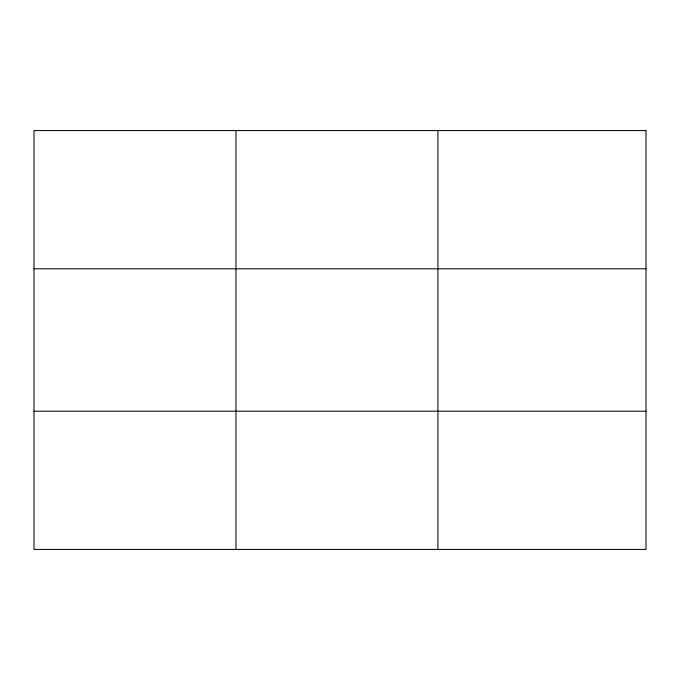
<?xml version="1.0" encoding="UTF-8"?>
<svg xmlns="http://www.w3.org/2000/svg" width="680" height="680" viewBox="0 0 680 680"><rect width="100%" height="100%" fill="white"/><g stroke="black" fill="none" stroke-linecap="round" stroke-linejoin="round"><path stroke-width="1.02" d="M235.96 130.56L235.96 549.44M437.92 130.56L437.92 549.44M34 268.796L646 268.796M34 411.204L646 411.204M646 130.56L646 549.44L34 549.44L34 130.56L646 130.56"/></g></svg>
